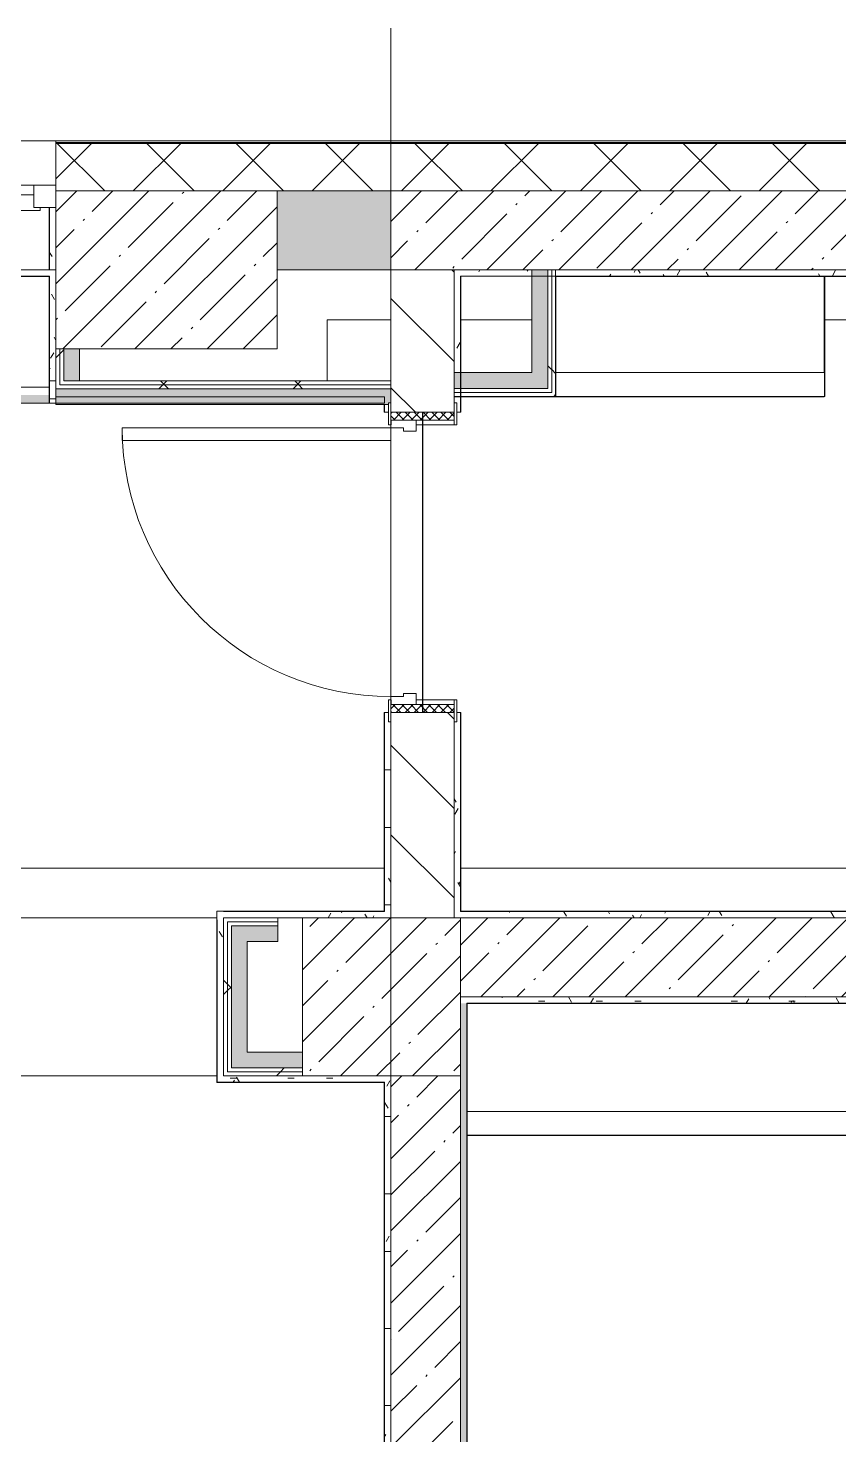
# Model space of a CAD drawing. Header units: millimetres. Extents: x -1113 to 415037, y -3642 to 354837.
# Drawn here: x 268834 to 271399, y 17464 to 21915 of the extents above; entities that cross this region are included whole.
import ezdxf

# ---------------------------------------------------------------- set-up
doc = ezdxf.new("R2010")
doc.units = ezdxf.units.MM
for name, color, linetype, lineweight in [('A-AREA-BNDY', 7, 'Continuous', 5), ('A-DOOR-2', 7, 'Continuous', 5), ('A-DOOR-FRAM-2', 7, 'Continuous', 5), ('A-FLOR', 7, 'Continuous', 9), ('A-GLAZ', 7, 'Continuous', 9), ('A-GLAZ-1', 7, 'Continuous', 5), ('A-WALL', 7, 'Continuous', 5), ('I-WALL', 7, 'Continuous', 5), ('S-COLS', 7, 'Continuous', 9), ('S-COLS-1', 7, 'Continuous', 5), ('S-STRS-MBND', 7, 'Continuous', 9), ('Оси', 7, 'Continuous', 9)]:
    doc.layers.add(name, color=color, linetype=linetype, lineweight=lineweight)
doc.layers.add('A-AREA-PATT-2', color=7, linetype='Continuous', lineweight=5, true_color=0xcde0ef, transparency=1)
for name, color, linetype, lineweight, true_color in [('A-DOOR-1', 7, 'Continuous', 5, 0xc0c0c0), ('A-DOOR-FRAM-1', 7, 'Continuous', 5, 0xc0c0c0), ('A-WALL-1', 9, 'Continuous', 5, 0x808080), ('A-WALL-FNSH-1', 9, 'Continuous', 5, 0x808080)]:
    doc.layers.add(name, color=color, linetype=linetype, lineweight=lineweight, true_color=true_color)
pattern_1 = [(45, (148772.12, -1e-08), (-114.04925, 114.04925), []), (45, (148886.17, -1e-08), (-114.04925, 114.04925), [201.612, -40.322, 6.706, -33.617])]
pattern_2 = [(0, (148772.123, -1e-08), (243.84, 60.96), [20.117, -162.763, 20.117, -162.763, -975.36]), (0, (148772.123, -1e-08), (243.84, 60.96), [-365.76, 20.117, -345.643, 20.117, -162.763, -426.72]), (0, (148772.123, -1e-08), (243.84, 60.96), [-914.4, 20.117, -101.803, 20.117, -284.683]), (120, (148863.563, 30.48), (-174.71291, 180.691634), [20.117, -162.763, 20.117, -162.763, -975.36]), (120, (148863.563, 30.48), (-174.71291, 180.691634), [-365.76, 20.117, -345.643, 20.117, -162.763, -426.72]), (120, (148863.563, 30.48), (-174.71291, 180.691634), [-914.4, 20.117, -101.803, 20.117, -284.683]), (240, (148894.043, 152.4), (-69.12709, -241.651634), [20.117, -162.763, 20.117, -162.763, -975.36]), (240, (148894.043, 152.4), (-69.12709, -241.651634), [-365.76, 20.117, -345.643, 20.117, -162.763, -426.72]), (240, (148894.043, 152.4), (-69.12709, -241.651634), [-914.4, 20.117, -101.803, 20.117, -284.683])]
pattern_3 = [(45, (148772.12, -1e-08), (-212.132, 212.132), []), (135, (148772.12, -1e-08), (-212.132, -212.132), [])]

# ---------------------------------------------------------------- blocks, each defined once
blk = doc.blocks.new('120_Окно_СКБ_1Ст - 120_Окно_СКБ_1Ст 900х2500_h_ с форточкой-V355-Объем проектирования 2 этажа')
at = {"layer": 'A-GLAZ'}
for p, q in [((-450, -127), (-450, -57)), ((-450, -57), (-380, -57)), ((-380, -57), (-380, -127)), ((380, -87), (-380, -87)), ((-380, -87), (-380, -127)), ((-330, -137), (-330, -87)), ((330, -137), (330, -87)), ((380, -127), (380, -57)), ((380, -57), (450, -57)), ((380, -127), (380, -87)), ((450, -57), (450, -127)), ((-380, -127), (-450, -127)), ((-380, -127), (-400, -127)), ((-400, -127), (-400, -137)), ((450, -127), (380, -127)), ((400, -127), (380, -127)), ((400, -137), (400, -127)), ((-400, -137), (400, -137)), ((400, -137), (-400, -137))]:
    blk.add_line(p, q, dxfattribs=at)
at = {"layer": 'A-GLAZ-1'}
for p, q in [((450, -57), (-450, -57)), ((-430, -127), (-400, -127)), ((-330, -107), (330, -107)), ((330, -117), (-330, -117)), ((400, -127), (430, -127))]:
    blk.add_line(p, q, dxfattribs=at)
blk = doc.blocks.new('110_Дверь_СКБ_1Ст_Внутренняя1 - Д-8 950x2100h_охрана-V372-Объем проектирования 2 этажа')
at = {"layer": 'A-DOOR-2'}
h = blk.add_hatch(dxfattribs=at)
h.set_pattern_fill('FP_33', color=256, style=0, pattern_type=2)
h.set_pattern_definition([(135, (1826.41, 164.685), (-14.14214, -14.14214), []), (225, (1826.41, 164.685), (14.14214, -14.14214), [])])
h.paths.add_polyline_path([(462.5, 100), (462.5, -100), (487.5, -100), (487.5, 100)])
at = {"layer": 'A-DOOR-FRAM-2'}
h = blk.add_hatch(dxfattribs=at)
h.set_pattern_fill('FP_34', color=256, style=0, pattern_type=2)
h.set_pattern_definition([(45, (-296.384, 164.685), (-14.1421, 14.1421), []), (135, (-296.384, 164.685), (-14.1421, -14.1421), [])])
h.paths.add_polyline_path([(-462.5, -100), (-437.5, -99.2), (-437.5, 100), (-462.5, 100)])
at = {"layer": 'A-DOOR-1'}
for p, q in [((437.5, 950), (397.5, 950)), ((397.5, 950), (397.5, 100)), ((437.5, 100), (437.5, 950)), ((397.5, 100), (437.5, 100))]:
    blk.add_line(p, q, dxfattribs=at)
blk.add_arc((437.5, 100), 850, 90, 180, dxfattribs=at)
at = {"layer": 'A-DOOR-FRAM-1'}
for p, q in [((-422.5, 108), (-492.5, 108)), ((-492.5, 108), (-492.5, 100)), ((-492.5, 100), (-422.5, 100)), ((-437.5, 100), (-462.5, 100)), ((-462.5, 100), (-462.5, -100)), ((-412.5, 100), (-437.5, 100)), ((-437.5, 100), (-437.5, 20)), ((-437.5, -100), (-437.5, 100)), ((-422.5, 100), (-437.5, 100)), ((-437.5, 100), (-437.5, 99)), ((-437.5, 99), (-422.5, 99)), ((-422.5, 100), (-422.5, 108)), ((-422.5, 99), (-422.5, 100)), ((-412.5, 60), (-412.5, 100)), ((437.5, 100), (437.5, 60)), ((462.5, 100), (437.5, 100)), ((517.5, 108), (447.5, 108)), ((447.5, 108), (447.5, 100)), ((462.5, 100), (447.5, 100)), ((447.5, 100), (447.5, 99)), ((447.5, 100), (517.5, 100)), ((447.5, 99), (462.5, 99)), ((462.5, 20), (462.5, 100)), ((487.5, 100), (462.5, 100)), ((462.5, 100), (462.5, -100)), ((462.5, 99), (462.5, 100)), ((487.5, -100), (487.5, 100)), ((517.5, 100), (517.5, 108)), ((-402.5, 60), (-412.5, 60)), ((-402.5, 20), (-402.5, 60)), ((437.5, 60), (427.5, 60)), ((427.5, 60), (427.5, 20)), ((-437.5, 20), (-402.5, 20)), ((-422.5, 20), (-437.5, 20)), ((-437.5, 20), (-437.5, -100)), ((-422.5, -100), (-422.5, 20)), ((427.5, 20), (462.5, 20)), ((462.5, 20), (447.5, 20)), ((447.5, 20), (447.5, -100)), ((462.5, -100), (462.5, 20)), ((-422.5, -100), (-492.5, -100)), ((-492.5, -100), (-492.5, -108)), ((-492.5, -108), (-422.5, -108)), ((-462.5, -100), (-437.5, -100)), ((-437.5, -100), (-422.5, -100)), ((-422.5, -108), (-422.5, -100)), ((447.5, -100), (462.5, -100)), ((517.5, -100), (447.5, -100)), ((447.5, -100), (447.5, -108)), ((447.5, -108), (517.5, -108)), ((462.5, -100), (487.5, -100)), ((517.5, -108), (517.5, -100))]:
    blk.add_line(p, q, dxfattribs=at)
blk = doc.blocks.new('BSC_Колонна _Прямоугольная - 700х500-23282984-Объем проектирования 2 этажа')
at = {"layer": 'S-COLS-1'}
h = blk.add_hatch(dxfattribs=at)
h.set_pattern_fill('FP_134', color=256, style=0, pattern_type=2)
h.set_pattern_definition([(45, (-120500, -21150), (-114.04925, 114.04925), []), (45, (-120385.95, -21150), (-114.04925, 114.04925), [201.613, -40.323, 6.706, -33.617])])
h.paths.add_polyline_path([(-349.8, -250), (350, -250), (350, 250), (-350, 250), (-350, -250)])
for p, q in [((350, 250), (-350, 250)), ((-350, 250), (-350, -250)), ((350, -250), (350, 250)), ((-350, -250), (350, -250))]:
    blk.add_line(p, q, dxfattribs=at)
blk = doc.blocks.new('BSC_Колонна _Прямоугольная - 500х500-V430-Объем проектирования 2 этажа')
at = {"layer": 'S-COLS-1'}
h = blk.add_hatch(dxfattribs=at)
h.set_pattern_fill('FP_170', color=256, style=0, pattern_type=2)
h.set_pattern_definition([(45, (-121180, -18850), (-114.04925, 114.04925), []), (45, (-121065.95, -18850), (-114.04925, 114.04925), [201.613, -40.323, 6.706, -33.617])])
h.paths.add_polyline_path([(250, -250), (250, 250), (-250, 250), (-250, -250), (230, -250)])
for p, q in [((250, 250), (-250, 250)), ((-250, 250), (-250, -250)), ((250, -250), (250, 250)), ((-250, -250), (250, -250))]:
    blk.add_line(p, q, dxfattribs=at)
blk = doc.blocks.new('Зашивка приборов отопления30 - Зашивка приборов отопления-33323465-Объем проектирования 2 этажа')
at = {"layer": 'A-WALL'}
for p, q in [((121310.8, 18669.6), (124390.8, 18669.6)), ((124390.8, 18669.6), (121310.8, 18669.6)), ((121310.8, 18594.6), (124390.8, 18594.6))]:
    blk.add_line(p, q, dxfattribs=at)
blk = doc.blocks.new('Зашивка приборов отопления44 - Зашивка приборов отопления-33398827-Объем проектирования 2 этажа')
at = {"layer": 'A-WALL'}
for p, q in [((122140.8, 18669.6), (122140.8, 18974.6)), ((121290.8, 18669.6), (122140.8, 18669.6)), ((122141.3, 18669.6), (121290.8, 18669.6)), ((122141.3, 18594.6), (122141.3, 18669.6)), ((121290.8, 18594.6), (122141.3, 18594.6))]:
    blk.add_line(p, q, dxfattribs=at)

msp = doc.modelspace()

# ---------------------------------------------------------------- hatches: boundary and pattern name
at = {"layer": 'A-AREA-PATT-2'}
h = msp.add_hatch(color=256, dxfattribs=at)
h.paths.add_polyline_path([(260908, 20728), (264122.1, 20729), (264122.1, 20753), (259843.1, 20752.3), (259843.1, 20728), (260546.7, 20728)])
h.paths.add_polyline_path([(268135.4, 20729), (268901.8, 20730), (268901.8, 20754), (267308.6, 20754), (267308.9, 20729), (267892.4, 20729)])
h.paths.add_polyline_path([(266880.3, 20729), (266907.1, 20730), (266907.1, 20754), (264893.1, 20753.1), (264893.1, 20729), (266689.9, 20729)])
at = {"layer": 'A-WALL'}
h = msp.add_hatch(dxfattribs=at)
h.set_pattern_fill('FP_24', color=256, style=0, pattern_type=2)
h.set_pattern_definition([(45, (148772.12, -1e-08), (-141.42136, 141.42136), []), (135, (148772.12, -1e-08), (-141.42136, -141.42136), [])])
h.paths.add_polyline_path([(259122.1, 21400), (260022.1, 21400), (260022.1, 21550), (258722.6, 21550), (258722.6, 21400)])
h.paths.add_polyline_path([(254322.3, 21400), (255622.6, 21400), (255622.6, 21550), (254322.3, 21550)])
h.paths.add_polyline_path([(257822.6, 21400), (257822.6, 21550), (256522.6, 21550), (256522.6, 21400), (257294.4, 21400)])
h.paths.add_polyline_path([(252022.3, 21400), (252022.3, 21550), (250822.1, 21550), (250822.1, 21400)])
h.paths.add_polyline_path([(249847.1, 21400), (249922.1, 21400), (249922.1, 21550), (245382.1, 21550), (245382.1, 21400), (249637.1, 21400)])
h.paths.add_polyline_path([(242082.1, 21400), (242082.1, 21550), (241832.1, 21550), (241832.1, 21400)])
h.paths.add_polyline_path([(266689.9, 21400), (268022.3, 21400), (268022.3, 21550), (266672.6, 21550), (266672.6, 21400)])
h.paths.add_polyline_path([(264521.7, 21400), (265772.6, 21400), (265772.6, 21550), (264372.6, 21550), (264372.6, 21400)])
h.paths.add_polyline_path([(260922.1, 21400), (262072.6, 21400), (262072.6, 21550), (260922.1, 21550)])
h.paths.add_polyline_path([(273602.1, 21400), (274002.1, 21400), (274002.1, 21550), (268922.3, 21550), (268922.3, 21400), (272471.8, 21400)])
at = {"layer": 'I-WALL'}
h = msp.add_hatch(dxfattribs=at)
h.set_pattern_fill('FP_1', color=256, style=0, pattern_type=2)
h.set_pattern_definition(pattern_1)
h.paths.add_polyline_path([(259122.1, 21150), (259122.1, 21400), (258722.6, 21400), (258722.6, 21150), (259117.2, 21150)])
h.paths.add_polyline_path([(257294.4, 21150), (257822.6, 21150), (257822.6, 21400), (256522.6, 21400), (256522.6, 21150), (257242.1, 21150)])
h.paths.add_polyline_path([(249344.3, 21150), (249352.1, 21150), (249352.1, 21400), (249332.1, 21400), (249332.1, 21150)])
h.paths.add_polyline_path([(269982.1, 21150), (269982.1, 21400), (269622.1, 21400), (269622.1, 21150)])
h.paths.add_polyline_path([(249572.1, 21150), (249922.1, 21150), (249922.1, 21400), (249572.1, 21400), (249572.1, 21391.7)])
h.paths.add_polyline_path([(268022.3, 21150), (268022.3, 21400), (266672.6, 21400), (266672.6, 21150), (267412.6, 21150)])
h.paths.add_polyline_path([(265772.6, 21150), (265772.6, 21400), (264872.6, 21400), (264872.6, 21150), (265244.4, 21150)])
h.paths.add_polyline_path([(252022.3, 21150), (252022.3, 21400), (250822.1, 21400), (250822.1, 21150)])
h.paths.add_polyline_path([(260922.1, 21150), (262072.6, 21150), (262072.6, 21400), (260922.1, 21400)])
h.paths.add_polyline_path([(254822.1, 21150), (255622.6, 21150), (255622.6, 21400), (254822.1, 21400)])
h.paths.add_polyline_path([(259822.1, 21150), (260022.1, 21150), (260022.1, 21400), (259822.1, 21400), (259822.1, 21275)])
h = msp.add_hatch(dxfattribs=at)
h.set_pattern_fill('FP_1', color=256, style=0, pattern_type=2)
h.set_pattern_definition(pattern_1)
h.paths.add_polyline_path([(273602.1, 21150), (273602.1, 21400), (269982.1, 21400), (269982.1, 21150), (273582.1, 21150)])
h = msp.add_hatch(dxfattribs=at)
h.set_pattern_fill('FP_191', color=256, style=0, pattern_type=2)
h.set_pattern_definition(pattern_2)
h.paths.add_polyline_path([(268922.1, 21150), (268922.1, 21348), (268902.3, 21348), (268902.3, 21150)])
h = msp.add_hatch(dxfattribs=at)
h.set_pattern_fill('FP_191', color=256, style=0, pattern_type=2)
h.set_pattern_definition(pattern_2)
h.paths.add_polyline_path([(268690.1, 21130), (268902.3, 21130), (268902.3, 21150), (267287.6, 21150), (267287.6, 21130), (268627.1, 21130)])
h = msp.add_hatch(dxfattribs=at)
h.set_pattern_fill('FP_191', color=256, style=0, pattern_type=2)
h.set_pattern_definition(pattern_2)
h.paths.add_polyline_path([(268922.3, 20799), (268922.1, 21150), (268902.3, 21150), (268902.3, 20799), (268922.1, 20799)])
h = msp.add_hatch(dxfattribs=at)
h.set_pattern_fill('FP_23', color=256, style=0, pattern_type=2)
h.set_pattern_definition([(135, (148772.12, -1e-08), (-141.42136, -141.42136), [])])
h.paths.add_polyline_path([(270182.1, 19100), (270182.1, 19750), (269982.1, 19750), (269982.1, 19100)])
h.paths.add_polyline_path([(269982.1, 20700), (270182.1, 20700), (270182.1, 21150), (269982.1, 21150), (269982.1, 20723)])
h = msp.add_hatch(dxfattribs=at)
h.set_pattern_fill('FP_191', color=256, style=0, pattern_type=2)
h.set_pattern_definition(pattern_2)
h.paths.add_polyline_path([(270202.1, 21130), (270428.1, 21130), (270428.1, 21150), (270182.1, 21150), (270182.1, 21130), (270198.1, 21130)])
h.paths.add_polyline_path([(270478.1, 21130), (270498.9, 21130), (270478.1, 21135.9)])
h.paths.add_polyline_path([(273397.8, 21130), (273582.1, 21130), (273582.1, 21150), (270503.1, 21150), (270504.1, 21130), (272471.8, 21130)])
h.paths.add_polyline_path([(270502.5, 21130), (270503.1, 21130), (270499.9, 21134.5)])
for points in [[(270428.1, 20775), (270478.1, 20775), (270478.1, 21150), (270428.1, 21150), (270428.1, 20786.2)], [(268997.1, 20799), (268997.1, 20900), (268947.1, 20900), (268947.1, 20799)], [(270303.6, 20775), (270428.1, 20775), (270428.1, 20825), (270182.1, 20825), (270182.1, 20775), (270263.8, 20775)], [(269824.5, 20724), (269974.1, 20725), (269974.1, 20730), (269982.1, 20730), (269982.1, 20774), (268922.1, 20774), (268922.3, 20724), (269780.1, 20724)], [(269477.7, 19025), (269624.1, 19025), (269624.1, 19075), (269477.7, 19075), (269477.7, 19054.4)], [(269477.7, 18625), (269527.7, 18625), (269527.7, 19025), (269477.7, 19025)], [(269527.7, 18625), (269702.1, 18625), (269702.1, 18675), (269527.7, 18675)]]:
    msp.add_hatch(color=256, dxfattribs=at).paths.add_polyline_path(points)
h = msp.add_hatch(dxfattribs=at)
h.set_pattern_fill('FP_192', color=256, style=0, pattern_type=2)
h.set_pattern_definition(pattern_3)
h.paths.add_polyline_path([(270478.1, 20762.5), (270490.6, 20762.5), (270490, 21130), (270478.1, 21130), (270478.1, 20775)])
h.paths.add_polyline_path([(270490.6, 21132.4), (270490.6, 21150), (270478.1, 21148.3), (270478.1, 21135.9), (270490, 21132.5)])
h = msp.add_hatch(dxfattribs=at)
h.set_pattern_fill('FP_192', color=256, style=0, pattern_type=2)
h.set_pattern_definition(pattern_3)
h.paths.add_polyline_path([(270490.6, 20750), (270503.1, 20750), (270502.5, 21130), (270490.6, 21149.3), (270490.6, 21132.4), (270490.6, 21130), (270490.6, 20762.5)])
h.paths.add_polyline_path([(270503.1, 21130), (270503.1, 21150), (270491, 21149.4), (270498.9, 21136.7)])
h = msp.add_hatch(dxfattribs=at)
h.set_pattern_fill('FP_191', color=256, style=0, pattern_type=2)
h.set_pattern_definition(pattern_2)
h.paths.add_polyline_path([(270182.1, 19120), (270202.1, 19121), (270202.1, 19750), (270190.1, 19750), (270190.1, 19720), (270182.1, 19720), (270182.1, 19218.9)])
h.paths.add_polyline_path([(270190.1, 20700), (270202.1, 20700), (270202.1, 20775), (270182.1, 20775), (270183.5, 20730), (270190.1, 20730), (270190.1, 20724)])
h.paths.add_polyline_path([(270187.9, 20825), (270202.1, 20825), (270202.1, 21129.5), (270182.1, 21130), (270182.1, 20825)])
h = msp.add_hatch(dxfattribs=at)
h.set_pattern_fill('FP_192', color=256, style=0, pattern_type=2)
h.set_pattern_definition(pattern_3)
h.paths.add_polyline_path([(268922.1, 20786.5), (268934.6, 20786.5), (268934.5, 20900), (268922.3, 20900), (268922.1, 20799)])
h = msp.add_hatch(dxfattribs=at)
h.set_pattern_fill('FP_192', color=256, style=0, pattern_type=2)
h.set_pattern_definition(pattern_3)
h.paths.add_polyline_path([(268947.1, 20799), (268947.1, 20900), (268934.6, 20900), (268934.6, 20799)])
h = msp.add_hatch(dxfattribs=at)
h.set_pattern_fill('FP_192', color=256, style=0, pattern_type=2)
h.set_pattern_definition(pattern_3)
h.paths.add_polyline_path([(269701.2, 20774), (269982.1, 20774), (269982.1, 20786.5), (268922.1, 20786.5), (268922.3, 20774), (269580.8, 20774)])
h = msp.add_hatch(dxfattribs=at)
h.set_pattern_fill('FP_192', color=256, style=0, pattern_type=2)
h.set_pattern_definition(pattern_3)
h.paths.add_polyline_path([(269670.3, 20786.5), (269982.1, 20786.5), (269982.1, 20799), (268934.6, 20799), (268934.6, 20786.5), (269580.8, 20786.5)])
h = msp.add_hatch(dxfattribs=at)
h.set_pattern_fill('FP_191', color=256, style=0, pattern_type=2)
h.set_pattern_definition(pattern_2)
h.paths.add_polyline_path([(269962.1, 19120), (269982.1, 19120), (269982.1, 19720), (269974.1, 19720), (269974.1, 19750), (269962.1, 19750), (269962.1, 19122)])
h.paths.add_polyline_path([(269974.1, 20700), (269974.1, 20724), (269962.1, 20724), (269962.1, 20700), (269974, 20700)])
h = msp.add_hatch(dxfattribs=at)
h.set_pattern_fill('FP_191', color=256, style=0, pattern_type=2)
h.set_pattern_definition(pattern_2)
h.paths.add_polyline_path([(269432.7, 18600), (269452.7, 18600), (269452.7, 19120), (269431.7, 19118.7), (269432.7, 18600.8)])
h = msp.add_hatch(dxfattribs=at)
h.set_pattern_fill('FP_191', color=256, style=0, pattern_type=2)
h.set_pattern_definition(pattern_2)
h.paths.add_polyline_path([(269580.8, 19100), (269982.1, 19100), (269961.1, 19120), (269452.7, 19120), (269452.7, 19100)])
h.paths.add_polyline_path([(269982.1, 19100), (269981.7, 19120), (269962.1, 19120)])
h = msp.add_hatch(dxfattribs=at)
h.set_pattern_fill('FP_191', color=256, style=0, pattern_type=2)
h.set_pattern_definition(pattern_2)
h.paths.add_polyline_path([(270182.1, 19100), (270202.1, 19120), (270182.1, 19120), (270182.1, 19101.6)])
h.paths.add_polyline_path([(273444.1, 19100), (273602.1, 19100), (273581.1, 19120), (270202.1, 19119), (270182.1, 19100), (273327.1, 19100)])
h.paths.add_polyline_path([(273602.1, 19100), (273602.1, 19120), (273582.1, 19120)])
h = msp.add_hatch(dxfattribs=at)
h.set_pattern_fill('FP_1', color=256, style=0, pattern_type=2)
h.set_pattern_definition(pattern_1)
h.paths.add_polyline_path([(273377.1, 18850), (273602.1, 18850), (273602.1, 19100), (270202.1, 19100), (270202.1, 18850), (273327.1, 18850)])
h = msp.add_hatch(dxfattribs=at)
h.set_pattern_fill('FP_192', color=256, style=0, pattern_type=2)
h.set_pattern_definition(pattern_3)
h.paths.add_polyline_path([(269452.7, 18600), (269465.2, 18600), (269465.2, 19087.5), (269452.7, 19087.5), (269452.7, 18675)])
h = msp.add_hatch(dxfattribs=at)
h.set_pattern_fill('FP_192', color=256, style=0, pattern_type=2)
h.set_pattern_definition(pattern_3)
h.paths.add_polyline_path([(269465.2, 18612.5), (269477.7, 18612.5), (269477.7, 19075), (269465.2, 19073.9), (269465.2, 18675)])
h = msp.add_hatch(dxfattribs=at)
h.set_pattern_fill('FP_191', color=256, style=0, pattern_type=2)
h.set_pattern_definition(pattern_2)
h.paths.add_polyline_path([(273602.1, 18850), (270202.1, 18850), (270202.1, 18830), (273582.1, 18831)])
h.paths.add_polyline_path([(273602.1, 18830), (273602.1, 18850), (273582.1, 18830), (273600.2, 18830)])
h = msp.add_hatch(dxfattribs=at)
h.set_pattern_fill('FP_191', color=256, style=0, pattern_type=2)
h.set_pattern_definition(pattern_2)
h.paths.add_polyline_path([(270207.5, 10600), (270222.1, 10600), (270222.1, 10825), (270210.1, 10825), (270210.1, 10770), (270202.1, 10770), (270202.1, 10600)])
h.paths.add_polyline_path([(270222.1, 12225), (270222.1, 18829), (270202.1, 18830), (270202.4, 12280), (270210.1, 12280), (270210.1, 12225)])
h = msp.add_hatch(dxfattribs=at)
h.set_pattern_fill('FP_192', color=256, style=0, pattern_type=2)
h.set_pattern_definition(pattern_3)
h.paths.add_polyline_path([(269643.1, 18600), (269702.1, 18600), (269702.1, 18612.5), (269465.2, 18612.5), (269465.2, 18600), (269580.8, 18600)])
h = msp.add_hatch(dxfattribs=at)
h.set_pattern_fill('FP_192', color=256, style=0, pattern_type=2)
h.set_pattern_definition(pattern_3)
h.paths.add_polyline_path([(269527.7, 18612.5), (269702.1, 18612.5), (269702.1, 18625), (269477.7, 18625), (269477.7, 18612.5)])
h = msp.add_hatch(dxfattribs=at)
h.set_pattern_fill('FP_191', color=256, style=0, pattern_type=2)
h.set_pattern_definition(pattern_2)
h.paths.add_polyline_path([(269621.6, 18580), (269962.1, 18580), (269962.1, 18600), (269432.7, 18600), (269433.9, 18580), (269580.8, 18580)])
h = msp.add_hatch(dxfattribs=at)
h.set_pattern_fill('FP_191', color=256, style=0, pattern_type=2)
h.set_pattern_definition(pattern_2)
h.paths.add_polyline_path([(269982.1, 13920), (269982.1, 18600), (269962.1, 18579), (269962.1, 13920)])
h.paths.add_polyline_path([(269962.1, 18580), (269982.1, 18600), (269962.1, 18600)])
h = msp.add_hatch(dxfattribs=at)
h.set_pattern_fill('FP_1', color=256, style=0, pattern_type=2)
h.set_pattern_definition(pattern_1)
h.paths.add_polyline_path([(269982.1, 10600), (270202.1, 10600), (270202.1, 10825), (269982.1, 10825), (269982.1, 10770)])
h.paths.add_polyline_path([(270085.9, 12225), (270202.1, 12225), (270202.1, 13400), (269982.1, 13400), (269982.1, 12225)])
h.paths.add_polyline_path([(270182.1, 13900), (270202.1, 13900), (270202.1, 18600), (269982.1, 18600), (269982.1, 13900), (270143.9, 13900)])

# ---------------------------------------------------------------- linework, layer by layer
msp.add_lwpolyline([(270082.1, 20700), (270082.1, 19750)])
at = {"layer": 'A-AREA-BNDY', "flags": 128}
msp.add_lwpolyline([(270223.1, 14170.4), (270222.1, 14170.4), (270222.1, 14169.4), (270223.1, 14169.4), (270223.1, 10621), (273582.1, 10621), (273582.1, 15210.5), (273581.1, 15210.5), (273581.1, 18411.5), (273186.6, 18411.5), (270223.1, 18411.5)], close=True, dxfattribs=at)
at = {"layer": 'A-FLOR'}
for p, q in [((269622.1, 21150), (269982.1, 21150)), ((269780.1, 20799), (269780.1, 20992)), ((269780.1, 20992), (269982.1, 20992)), ((270202.1, 20992), (270428.1, 20992)), ((271353.1, 20992), (273444.1, 20992)), ((268902.3, 20742), (268922.1, 20742)), ((270202.1, 20750), (270503.1, 20750)), ((268922.3, 20724), (269961.1, 20724)), ((269982.1, 20610), (269982.1, 19800)), ((269982.1, 19800), (269982.1, 20610)), ((270202.1, 19567.2), (270202.1, 19700)), ((260002.1, 19257), (269962.1, 19257)), ((273444.1, 19257), (270202.1, 19257)), ((264872.6, 19100), (269431.7, 19100)), ((269702.1, 19100), (269702.1, 18675)), ((269432.7, 19094), (269432.7, 18600)), ((269432.7, 18600), (264872.6, 18600))]:
    msp.add_line(p, q, dxfattribs=at)
at = {"layer": 'A-WALL'}
for p, q in [((268022.3, 21558), (268922.3, 21558)), ((274005.1, 21553), (268922.3, 21553)), ((274002.1, 21550), (268922.3, 21550)), ((270182.1, 21150), (270182.1, 20825)), ((273602.1, 21150), (270428.1, 21150)), ((270478.1, 20775), (270478.1, 21150)), ((270490.6, 20762.5), (270490.6, 21150)), ((270202.1, 21130), (270202.1, 20700)), ((268934.6, 20786.5), (268934.6, 20900)), ((268947.1, 20799), (268947.1, 20900)), ((269982.1, 20786.5), (268934.6, 20786.5)), ((269982.1, 20774), (268922.1, 20774)), ((270182.1, 20775), (270478.1, 20775)), ((270182.1, 20762.5), (270490.6, 20762.5)), ((268922.3, 20729), (269962.1, 20729)), ((269982.1, 19100), (269982.1, 19720)), ((270182.1, 19100), (270182.1, 19720)), ((270202.1, 19120), (270202.1, 19750)), ((269452.7, 19120), (269452.7, 19121)), ((269452.7, 19120), (269962.1, 19120)), ((270202.1, 19120), (273582.1, 19120)), ((269431.7, 19094), (269432.7, 19094)), ((269465.2, 19087.5), (269465.2, 18612.5)), ((269465.2, 19087.5), (269624.1, 19087.5)), ((269477.7, 19075), (269477.7, 18625)), ((269477.7, 19075), (269624.1, 19075)), ((270222.1, 16530.4), (270222.1, 18830)), ((273582.1, 18830), (270222.1, 18830)), ((270222.1, 18829), (270223.1, 18829)), ((269465.2, 18612.5), (269702.1, 18612.5)), ((269477.7, 18625), (269702.1, 18625)), ((269432.7, 18600), (269432.7, 18600)), ((269962.1, 13920), (269962.1, 18580)), ((269982.1, 13900), (269982.1, 18600)), ((270202.1, 13900), (270202.1, 18600))]:
    msp.add_line(p, q, dxfattribs=at)
at = {"layer": 'A-WALL-1'}
for p, q in [((268922.3, 21550), (268922.3, 21400)), ((269622.1, 21400), (273852.1, 21400)), ((268922.1, 21348), (268902.3, 21348)), ((268902.3, 21348), (268902.3, 21150)), ((268902.3, 21150), (264872.6, 21150)), ((268902.3, 21150), (268922.1, 21150)), ((269982.1, 21150), (270428.1, 21150)), ((269982.1, 21150), (269982.1, 20730)), ((270428.1, 21150), (270428.1, 20825)), ((270503.1, 21130), (270503.1, 21150)), ((268022.3, 21130), (268902.3, 21130)), ((268902.3, 21130), (268902.3, 21129)), ((270202.1, 21130), (270503.1, 21130)), ((268922.1, 20900), (268922.1, 20724)), ((268922.3, 20799), (268922.3, 20900)), ((268997.1, 20799), (268997.1, 20900)), ((268902.3, 20799), (268922.3, 20799)), ((269982.1, 20799), (268947.1, 20799)), ((269982.1, 20730), (269982.1, 20799)), ((270428.1, 20825), (270182.1, 20825)), ((270182.1, 20825), (270182.1, 20730)), ((269962.1, 20749), (268922.3, 20749)), ((268922.3, 20749), (268922.3, 20729)), ((269962.1, 20729), (269962.1, 20749)), ((270182.1, 20750), (270202.1, 20750)), ((268922.1, 20724), (269974.1, 20724)), ((269962.1, 20724), (269962.1, 20700)), ((269962.1, 20700), (269974.1, 20700)), ((270190.1, 20700), (270202.1, 20700)), ((269974.1, 19750), (269962.1, 19750)), ((269962.1, 19750), (269962.1, 19120)), ((270202.1, 19750), (270190.1, 19750)), ((269452.7, 19121), (269431.7, 19121)), ((269431.7, 19121), (269431.7, 19100)), ((269452.7, 18600), (269452.7, 19100)), ((269702.1, 19100), (269452.7, 19100)), ((269624.1, 19025), (269624.1, 19100)), ((273602.1, 19100), (270202.1, 19100)), ((269527.7, 18675), (269527.7, 19025)), ((269527.7, 19025), (269624.1, 19025)), ((270202.1, 18850), (273602.1, 18850)), ((269702.1, 18675), (269527.7, 18675)), ((269432.7, 18580), (269962.1, 18580)), ((269702.1, 18600), (269452.7, 18600))]:
    msp.add_line(p, q, dxfattribs=at)
at = {"layer": 'A-WALL-FNSH-1'}
for p, q in [((274010.1, 21558), (268922.3, 21558)), ((268922.3, 21558), (268922.3, 21550)), ((268902.3, 21348), (268901.3, 21348)), ((268901.3, 21348), (268901.3, 21150)), ((268901.3, 21150), (268902.3, 21150)), ((268901.3, 21129), (268901.3, 20728)), ((268902.3, 20779), (268902.3, 21129)), ((270203.1, 21129.5), (270202.1, 21129.5)), ((270203.1, 20700), (270203.1, 21129.5)), ((273582.1, 21130), (270503.1, 21130)), ((270503.1, 21130), (270503.1, 20750)), ((270503.1, 21129), (273581.1, 21129)), ((270504.1, 20749), (270504.1, 21130)), ((270182.1, 20749), (270504.1, 20749)), ((268901.3, 20728), (269962.1, 20728)), ((268922.3, 20729), (268902.3, 20729)), ((269961.1, 20724), (269961.1, 20700)), ((269961.1, 20700), (269962.1, 20700)), ((269962.1, 20728), (269962.1, 20729)), ((270202.1, 20700), (270203.1, 20700)), ((269961.1, 19750), (269961.1, 19121)), ((269962.1, 19750), (269961.1, 19750)), ((270203.1, 19750), (270202.1, 19750)), ((270203.1, 19120), (270203.1, 19750)), ((269431.7, 19100), (269431.7, 18579)), ((269961.1, 19121), (269452.7, 19121)), ((273581.1, 19121), (270202.1, 19121)), ((270223.1, 18829), (273581.1, 18829)), ((270223.1, 16530.4), (270223.1, 18829)), ((269431.7, 18579), (269961.1, 18579)), ((269432.7, 18580), (269432.7, 18600)), ((269961.1, 18579), (269961.1, 13921))]:
    msp.add_line(p, q, dxfattribs=at)
at = {"layer": 'I-WALL'}
for p, q in [((268902.3, 21129), (268022.3, 21129)), ((271353.6, 20825), (271353.6, 21130)), ((271354.6, 21130), (271354.6, 20749.5)), ((267308.6, 20779), (268902.3, 20779)), ((268902.3, 20729), (268902.3, 20779)), ((270504.1, 20750), (271353.1, 20750)), ((271353.1, 20749), (270504.1, 20749)), ((271353.1, 20749), (271353.1, 20750)), ((271354.6, 20749.5), (271353.6, 20749.5)), ((268902.3, 20729), (267308.6, 20729))]:
    msp.add_line(p, q, dxfattribs=at)
at = {"layer": 'S-STRS-MBND'}
for p, q in [((270202.1, 18850), (270202.1, 17350)), ((273602.1, 18850), (270202.1, 18850))]:
    msp.add_line(p, q, dxfattribs=at)
at = {"layer": 'Оси'}
msp.add_lwpolyline([(269982.1, -1906.3), (269982.1, 3093.7), (269982.1, 16915.1), (269982.1, 21915.1)], dxfattribs=at)

# ---------------------------------------------------------------- block references
at = {"layer": 'A-DOOR-1', "rotation": 89.99999999999991}
msp.add_blockref('110_Дверь_СКБ_1Ст_Внутренняя1 - Д-8 950x2100h_охрана-V372-Объем проектирования 2 этажа', (270082.1, 20212.5), dxfattribs=at)
at = {"layer": 'A-GLAZ', "color": 3}
msp.add_blockref('120_Окно_СКБ_1Ст - 120_Окно_СКБ_1Ст 900х2500_h_ с форточкой-V355-Объем проектирования 2 этажа', (268472.3, 21475), dxfattribs=at)
at = {"layer": 'A-WALL'}
for name, p in [('Зашивка приборов отопления44 - Зашивка приборов отопления-33398827-Объем проектирования 2 этажа', (149212.3, 2155.4)), ('Зашивка приборов отопления30 - Зашивка приборов отопления-33323465-Объем проектирования 2 этажа', (148911.3, -182.1))]:
    msp.add_blockref(name, p, dxfattribs=at)
at = {"layer": 'S-COLS'}
for name, p in [('BSC_Колонна _Прямоугольная - 700х500-23282984-Объем проектирования 2 этажа', (269272.1, 21150)), ('BSC_Колонна _Прямоугольная - 500х500-V430-Объем проектирования 2 этажа', (269952.1, 18850))]:
    msp.add_blockref(name, p, dxfattribs=at)

doc.saveas('drawing.dxf')
